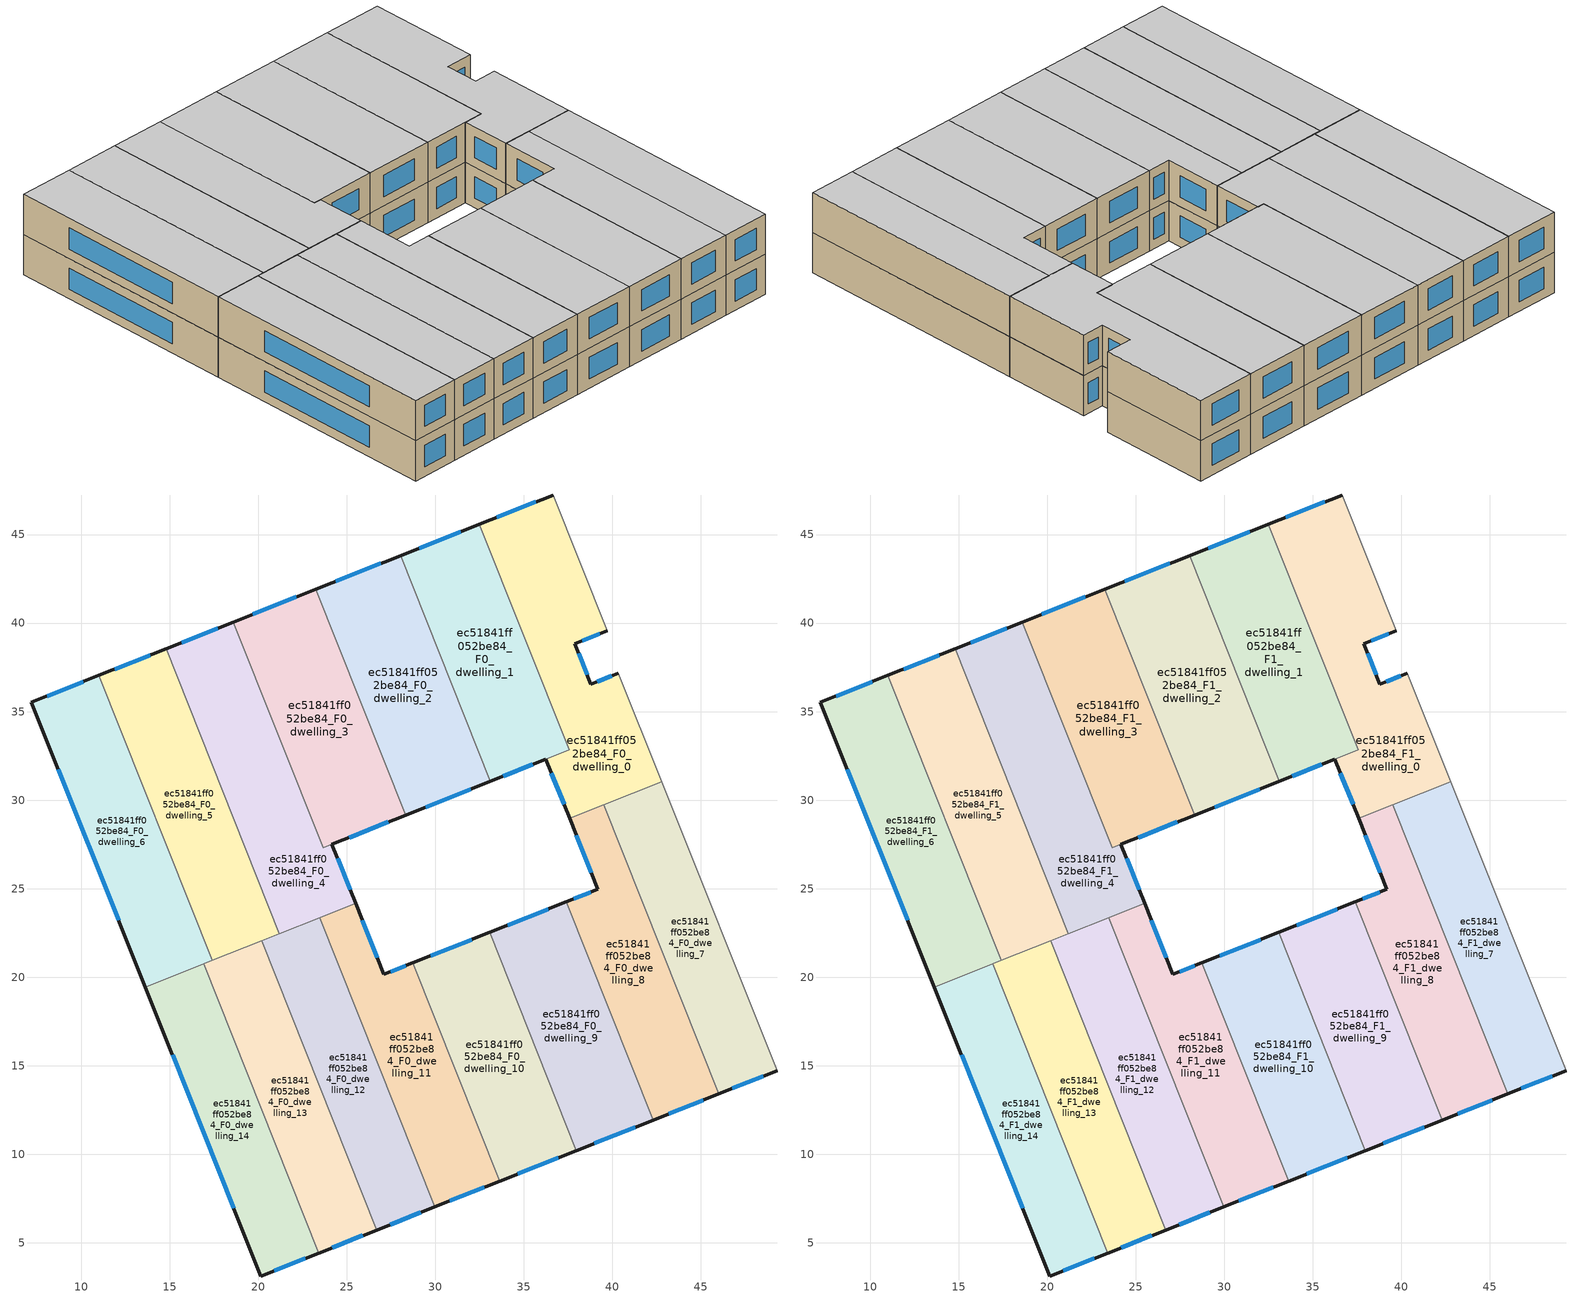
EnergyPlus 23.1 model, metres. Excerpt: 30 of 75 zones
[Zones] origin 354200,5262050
ec51841ff052be84_F0_dwelling_0
 floor ground (EU_floor_Construction): 36.67,47.24 39.73,39.56 37.89,38.83 38.8,36.54 40.34,37.16 42.79,31.04 37.6,28.97 36.26,32.31 37.57,32.83 32.5,45.58 z0
 wall outside (EU_wall_Construction): 36.67,47.24 32.5,45.58 / 40.34,37.16 38.8,36.54 37.89,38.83 39.73,39.56 / 36.26,32.31 37.6,28.97 z0:3
 wall adiabatic (EU_wall_Construction): 39.73,39.56 36.67,47.24 / 42.79,31.04 40.34,37.16 z0:3
 wall to ec51841ff052be84_F0_dwelling_1 (EU_wall_Construction): 32.5,45.58 37.57,32.84 / 37.57,32.83 36.26,32.31 z0:3
 wall to ec51841ff052be84_F0_dwelling_7 (EU_wall_Construction): 39.53,29.74 42.79,31.04 z0:3
 wall to ec51841ff052be84_F0_dwelling_8 (EU_wall_Construction): 37.6,28.97 39.53,29.74 z0:3
 window (EU_Window_Construction): 35.69,46.85 33.48,45.97 / 38.32,39 39.3,39.39 / 38.59,37.08 38.1,38.29 / 39.98,37.01 39.16,36.68 / 36.57,31.53 37.28,29.75 z0.7:2.3
ec51841ff052be84_F0_dwelling_1
 floor ground (EU_floor_Construction): 32.5,45.58 37.57,32.84 33.12,31.06 28.05,43.81 z0
 wall outside (EU_wall_Construction): 32.5,45.58 28.05,43.81 / 33.12,31.06 36.26,32.31 z0:3
 wall to ec51841ff052be84_F0_dwelling_2 (EU_wall_Construction): 28.05,43.81 33.12,31.06 z0:3
 window (EU_Window_Construction): 31.46,45.17 29.1,44.23 / 33.86,31.36 35.52,32.02 z0.7:2.3
ec51841ff052be84_F0_dwelling_10
 floor ground (EU_floor_Construction): 33.08,22.53 37.98,10.21 33.64,8.48 28.74,20.81 z0
 wall outside (EU_wall_Construction): 33.64,8.48 37.98,10.21 / 33.08,22.53 28.74,20.81 z0:3
 wall to ec51841ff052be84_F0_dwelling_9 (EU_wall_Construction): 37.98,10.21 33.08,22.53 z0:3
 wall to ec51841ff052be84_F0_dwelling_11 (EU_wall_Construction): 28.74,20.81 33.64,8.48 z0:3
 window (EU_Window_Construction): 34.66,8.89 36.96,9.8 / 32.06,22.13 29.76,21.21 z0.7:2.3
ec51841ff052be84_F0_dwelling_11
 floor ground (EU_floor_Construction): 28.74,20.81 33.64,8.48 29.97,7.02 23.47,23.35 25.51,24.16 27.11,20.16 z0
 wall outside (EU_wall_Construction): 28.74,20.81 27.11,20.16 25.51,24.16 / 29.97,7.02 33.64,8.48 z0:3
 wall to ec51841ff052be84_F0_dwelling_12 (EU_wall_Construction): 23.47,23.35 29.97,7.02 z0:3
 wall to ec51841ff052be84_F0_dwelling_4 (EU_wall_Construction): 25.51,24.16 23.47,23.35 z0:3
 window (EU_Window_Construction): 26.74,21.1 25.89,23.22 / 28.36,20.66 27.5,20.31 / 30.83,7.36 32.78,8.14 z0.7:2.3
ec51841ff052be84_F0_dwelling_12
 floor ground (EU_floor_Construction): 23.47,23.35 29.97,7.02 26.69,5.72 20.2,22.05 z0
 wall outside (EU_wall_Construction): 26.69,5.72 29.97,7.02 z0:3
 wall to ec51841ff052be84_F0_dwelling_13 (EU_wall_Construction): 20.2,22.05 26.69,5.72 z0:3
 wall to ec51841ff052be84_F0_dwelling_5 (EU_wall_Construction): 21.21,22.45 20.2,22.05 z0:3
 wall to ec51841ff052be84_F0_dwelling_4 (EU_wall_Construction): 23.47,23.35 21.21,22.45 z0:3
 window (EU_Window_Construction): 27.46,6.02 29.2,6.72 z0.7:2.3
ec51841ff052be84_F0_dwelling_13
 floor ground (EU_floor_Construction): 20.2,22.05 26.69,5.72 23.42,4.42 16.92,20.75 z0
 wall outside (EU_wall_Construction): 23.42,4.42 26.69,5.72 z0:3
 wall to ec51841ff052be84_F0_dwelling_14 (EU_wall_Construction): 16.92,20.75 23.42,4.42 z0:3
 wall to ec51841ff052be84_F0_dwelling_6 (EU_wall_Construction): 17.41,20.94 16.92,20.75 z0:3
 wall to ec51841ff052be84_F0_dwelling_5 (EU_wall_Construction): 20.2,22.05 17.41,20.94 z0:3
 window (EU_Window_Construction): 24.19,4.72 25.93,5.41 z0.7:2.3
ec51841ff052be84_F0_dwelling_14
 floor ground (EU_floor_Construction): 16.92,20.75 23.42,4.42 20.16,3.12 13.64,19.44 z0
 wall outside (EU_wall_Construction): 13.64,19.44 20.16,3.12 23.42,4.42 z0:3
 wall to ec51841ff052be84_F0_dwelling_6 (EU_wall_Construction): 16.92,20.75 13.64,19.44 z0:3
 window (EU_Window_Construction): 20.93,3.43 22.66,4.11 / 15.17,15.61 18.63,6.95 z0.7:2.3
ec51841ff052be84_F0_dwelling_2
 floor ground (EU_floor_Construction): 28.05,43.81 33.12,31.06 28.34,29.15 23.26,41.91 z0
 wall outside (EU_wall_Construction): 28.34,29.15 33.12,31.06 / 28.05,43.81 23.26,41.91 z0:3
 wall to ec51841ff052be84_F0_dwelling_3 (EU_wall_Construction): 23.26,41.91 28.34,29.15 z0:3
 window (EU_Window_Construction): 29.46,29.6 32,30.61 / 26.93,43.37 24.39,42.36 z0.7:2.3
ec51841ff052be84_F0_dwelling_3
 floor ground (EU_floor_Construction): 23.26,41.91 28.34,29.15 23.68,27.3 18.6,40.06 z0
 wall outside (EU_wall_Construction): 23.26,41.91 18.6,40.06 / 24.18,27.5 28.34,29.15 z0:3
 wall to ec51841ff052be84_F0_dwelling_4 (EU_wall_Construction): 18.6,40.06 23.68,27.3 24.18,27.5 z0:3
 window (EU_Window_Construction): 22.17,41.47 19.7,40.49 / 25.15,27.89 27.36,28.76 z0.7:2.3
ec51841ff052be84_F0_dwelling_4
 floor ground (EU_floor_Construction): 18.6,40.06 23.68,27.3 24.18,27.5 25.51,24.16 21.21,22.45 14.81,38.55 z0
 wall outside (EU_wall_Construction): 18.6,40.06 14.81,38.55 / 25.51,24.16 24.18,27.5 z0:3
 wall to ec51841ff052be84_F0_dwelling_5 (EU_wall_Construction): 14.81,38.55 21.21,22.45 z0:3
 window (EU_Window_Construction): 17.71,39.7 15.7,38.9 / 25.2,24.94 24.49,26.71 z0.7:2.3
ec51841ff052be84_F0_dwelling_5
 floor ground (EU_floor_Construction): 14.81,38.55 21.21,22.45 17.41,20.94 11.01,37.04 z0
 wall outside (EU_wall_Construction): 14.81,38.55 11.01,37.04 z0:3
 wall to ec51841ff052be84_F0_dwelling_6 (EU_wall_Construction): 11.01,37.04 17.41,20.94 z0:3
 window (EU_Window_Construction): 13.92,38.19 11.9,37.39 z0.7:2.3
ec51841ff052be84_F0_dwelling_6
 floor ground (EU_floor_Construction): 11.01,37.04 17.41,20.94 13.64,19.44 7.2,35.53 z0
 wall outside (EU_wall_Construction): 11.01,37.04 7.2,35.53 13.64,19.44 z0:3
 window (EU_Window_Construction): 8.71,31.75 12.12,23.22 / 10.12,36.68 8.1,35.88 z0.7:2.3
ec51841ff052be84_F0_dwelling_7
 floor ground (EU_floor_Construction): 42.79,31.04 49.32,14.72 46.03,13.41 39.53,29.74 z0
 wall outside (EU_wall_Construction): 46.03,13.41 49.32,14.72 z0:3
 wall adiabatic (EU_wall_Construction): 49.32,14.72 42.79,31.04 z0:3
 wall to ec51841ff052be84_F0_dwelling_8 (EU_wall_Construction): 39.53,29.74 46.03,13.41 z0:3
 window (EU_Window_Construction): 46.8,13.72 48.54,14.41 z0.7:2.3
ec51841ff052be84_F0_dwelling_8
 floor ground (EU_floor_Construction): 39.53,29.74 46.03,13.41 42.32,11.93 37.41,24.25 39.2,24.96 37.6,28.97 z0
 wall outside (EU_wall_Construction): 37.6,28.97 39.2,24.96 37.41,24.25 / 42.32,11.93 46.03,13.41 z0:3
 wall to ec51841ff052be84_F0_dwelling_9 (EU_wall_Construction): 37.41,24.25 42.32,11.93 z0:3
 window (EU_Window_Construction): 37.97,28.03 38.82,25.91 / 43.19,12.28 45.15,13.06 / 38.78,24.8 37.83,24.42 z0.7:2.3
ec51841ff052be84_F0_dwelling_9
 floor ground (EU_floor_Construction): 37.41,24.25 42.32,11.93 37.98,10.21 33.08,22.53 z0
 wall outside (EU_wall_Construction): 37.98,10.21 42.32,11.93 / 37.41,24.25 33.08,22.53 z0:3
 window (EU_Window_Construction): 39,10.61 41.3,11.53 / 36.4,23.85 34.09,22.94 z0.7:2.3
ec51841ff052be84_F1_dwelling_0
 floor to ec51841ff052be84_F0_dwelling_0 (EU_floor_Construction): 36.67,47.24 39.73,39.56 37.89,38.83 38.8,36.54 40.34,37.16 42.79,31.04 37.6,28.97 36.26,32.31 37.57,32.83 32.5,45.58 z3
 wall outside (EU_wall_Construction): 36.67,47.24 32.5,45.58 / 40.34,37.16 38.8,36.54 37.89,38.83 39.73,39.56 / 36.26,32.31 37.6,28.97 z3:6
 wall adiabatic (EU_wall_Construction): 39.73,39.56 36.67,47.24 / 42.79,31.04 40.34,37.16 z3:6
 wall to ec51841ff052be84_F1_dwelling_1 (EU_wall_Construction): 32.5,45.58 37.57,32.84 / 37.57,32.83 36.26,32.31 z3:6
 wall to ec51841ff052be84_F1_dwelling_7 (EU_wall_Construction): 39.53,29.74 42.79,31.04 z3:6
 wall to ec51841ff052be84_F1_dwelling_8 (EU_wall_Construction): 37.6,28.97 39.53,29.74 z3:6
 window (EU_Window_Construction): 35.69,46.85 33.48,45.97 / 38.32,39 39.3,39.39 / 38.59,37.08 38.1,38.29 / 39.98,37.01 39.16,36.68 / 36.57,31.53 37.28,29.75 z3.7:5.3
 ceiling to ec51841ff052be84_F2_dwelling_0 (EU_floor_Construction): 42.79,31.04 40.34,37.16 38.8,36.54 37.89,38.83 39.73,39.56 36.67,47.24 32.5,45.58 37.57,32.83 36.26,32.31 37.6,28.97 z6
ec51841ff052be84_F1_dwelling_1
 floor to ec51841ff052be84_F0_dwelling_1 (EU_floor_Construction): 32.5,45.58 37.57,32.84 33.12,31.06 28.05,43.81 z3
 wall outside (EU_wall_Construction): 32.5,45.58 28.05,43.81 / 33.12,31.06 36.26,32.31 z3:6
 wall to ec51841ff052be84_F1_dwelling_2 (EU_wall_Construction): 28.05,43.81 33.12,31.06 z3:6
 window (EU_Window_Construction): 31.46,45.17 29.1,44.23 / 33.86,31.36 35.52,32.02 z3.7:5.3
 ceiling to ec51841ff052be84_F2_dwelling_1 (EU_floor_Construction): 37.57,32.84 32.5,45.58 28.05,43.81 33.12,31.06 z6
ec51841ff052be84_F1_dwelling_10
 floor to ec51841ff052be84_F0_dwelling_10 (EU_floor_Construction): 33.08,22.53 37.98,10.21 33.64,8.48 28.74,20.81 z3
 wall outside (EU_wall_Construction): 33.64,8.48 37.98,10.21 / 33.08,22.53 28.74,20.81 z3:6
 wall to ec51841ff052be84_F1_dwelling_9 (EU_wall_Construction): 37.98,10.21 33.08,22.53 z3:6
 wall to ec51841ff052be84_F1_dwelling_11 (EU_wall_Construction): 28.74,20.81 33.64,8.48 z3:6
 window (EU_Window_Construction): 34.66,8.89 36.96,9.8 / 32.06,22.13 29.76,21.21 z3.7:5.3
 ceiling to ec51841ff052be84_F2_dwelling_10 (EU_floor_Construction): 37.98,10.21 33.08,22.53 28.74,20.81 33.64,8.48 z6
ec51841ff052be84_F1_dwelling_11
 floor to ec51841ff052be84_F0_dwelling_11 (EU_floor_Construction): 28.74,20.81 33.64,8.48 29.97,7.02 23.47,23.35 25.51,24.16 27.11,20.16 z3
 wall outside (EU_wall_Construction): 28.74,20.81 27.11,20.16 25.51,24.16 / 29.97,7.02 33.64,8.48 z3:6
 wall to ec51841ff052be84_F1_dwelling_12 (EU_wall_Construction): 23.47,23.35 29.97,7.02 z3:6
 wall to ec51841ff052be84_F1_dwelling_4 (EU_wall_Construction): 25.51,24.16 23.47,23.35 z3:6
 window (EU_Window_Construction): 26.74,21.1 25.89,23.22 / 28.36,20.66 27.5,20.31 / 30.83,7.36 32.78,8.14 z3.7:5.3
 ceiling to ec51841ff052be84_F2_dwelling_11 (EU_floor_Construction): 33.64,8.48 28.74,20.81 27.11,20.16 25.51,24.16 23.47,23.35 29.97,7.02 z6
ec51841ff052be84_F1_dwelling_12
 floor to ec51841ff052be84_F0_dwelling_12 (EU_floor_Construction): 23.47,23.35 29.97,7.02 26.69,5.72 20.2,22.05 z3
 wall outside (EU_wall_Construction): 26.69,5.72 29.97,7.02 z3:6
 wall to ec51841ff052be84_F1_dwelling_13 (EU_wall_Construction): 20.2,22.05 26.69,5.72 z3:6
 wall to ec51841ff052be84_F1_dwelling_5 (EU_wall_Construction): 21.21,22.45 20.2,22.05 z3:6
 wall to ec51841ff052be84_F1_dwelling_4 (EU_wall_Construction): 23.47,23.35 21.21,22.45 z3:6
 window (EU_Window_Construction): 27.46,6.02 29.2,6.72 z3.7:5.3
 ceiling to ec51841ff052be84_F2_dwelling_12 (EU_floor_Construction): 29.97,7.02 23.47,23.35 20.2,22.05 26.69,5.72 z6
ec51841ff052be84_F1_dwelling_13
 floor to ec51841ff052be84_F0_dwelling_13 (EU_floor_Construction): 20.2,22.05 26.69,5.72 23.42,4.42 16.92,20.75 z3
 wall outside (EU_wall_Construction): 23.42,4.42 26.69,5.72 z3:6
 wall to ec51841ff052be84_F1_dwelling_14 (EU_wall_Construction): 16.92,20.75 23.42,4.42 z3:6
 wall to ec51841ff052be84_F1_dwelling_6 (EU_wall_Construction): 17.41,20.94 16.92,20.75 z3:6
 wall to ec51841ff052be84_F1_dwelling_5 (EU_wall_Construction): 20.2,22.05 17.41,20.94 z3:6
 window (EU_Window_Construction): 24.19,4.72 25.93,5.41 z3.7:5.3
 ceiling to ec51841ff052be84_F2_dwelling_13 (EU_floor_Construction): 26.69,5.72 20.2,22.05 16.92,20.75 23.42,4.42 z6
ec51841ff052be84_F1_dwelling_14
 floor to ec51841ff052be84_F0_dwelling_14 (EU_floor_Construction): 16.92,20.75 23.42,4.42 20.16,3.12 13.64,19.44 z3
 wall outside (EU_wall_Construction): 13.64,19.44 20.16,3.12 23.42,4.42 z3:6
 wall to ec51841ff052be84_F1_dwelling_6 (EU_wall_Construction): 16.92,20.75 13.64,19.44 z3:6
 window (EU_Window_Construction): 20.93,3.43 22.66,4.11 / 15.17,15.61 18.63,6.95 z3.7:5.3
 ceiling to ec51841ff052be84_F2_dwelling_14 (EU_floor_Construction): 23.42,4.42 16.92,20.75 13.64,19.44 20.16,3.12 z6
ec51841ff052be84_F1_dwelling_2
 floor to ec51841ff052be84_F0_dwelling_2 (EU_floor_Construction): 28.05,43.81 33.12,31.06 28.34,29.15 23.26,41.91 z3
 wall outside (EU_wall_Construction): 28.34,29.15 33.12,31.06 / 28.05,43.81 23.26,41.91 z3:6
 wall to ec51841ff052be84_F1_dwelling_3 (EU_wall_Construction): 23.26,41.91 28.34,29.15 z3:6
 window (EU_Window_Construction): 29.46,29.6 32,30.61 / 26.93,43.37 24.39,42.36 z3.7:5.3
 ceiling to ec51841ff052be84_F2_dwelling_2 (EU_floor_Construction): 33.12,31.06 28.05,43.81 23.26,41.91 28.34,29.15 z6
ec51841ff052be84_F1_dwelling_3
 floor to ec51841ff052be84_F0_dwelling_3 (EU_floor_Construction): 23.26,41.91 28.34,29.15 23.68,27.3 18.6,40.06 z3
 wall outside (EU_wall_Construction): 23.26,41.91 18.6,40.06 / 24.18,27.5 28.34,29.15 z3:6
 wall to ec51841ff052be84_F1_dwelling_4 (EU_wall_Construction): 18.6,40.06 23.68,27.3 24.18,27.5 z3:6
 window (EU_Window_Construction): 22.17,41.47 19.7,40.49 / 25.15,27.89 27.36,28.76 z3.7:5.3
 ceiling to ec51841ff052be84_F2_dwelling_3 (EU_floor_Construction): 28.34,29.15 23.26,41.91 18.6,40.06 23.68,27.3 z6
ec51841ff052be84_F1_dwelling_4
 floor to ec51841ff052be84_F0_dwelling_4 (EU_floor_Construction): 18.6,40.06 23.68,27.3 24.18,27.5 25.51,24.16 21.21,22.45 14.81,38.55 z3
 wall outside (EU_wall_Construction): 18.6,40.06 14.81,38.55 / 25.51,24.16 24.18,27.5 z3:6
 wall to ec51841ff052be84_F1_dwelling_5 (EU_wall_Construction): 14.81,38.55 21.21,22.45 z3:6
 window (EU_Window_Construction): 17.71,39.7 15.7,38.9 / 25.2,24.94 24.49,26.71 z3.7:5.3
 ceiling to ec51841ff052be84_F2_dwelling_4 (EU_floor_Construction): 25.51,24.16 24.18,27.5 23.68,27.3 18.6,40.06 14.81,38.55 21.21,22.45 z6
ec51841ff052be84_F1_dwelling_5
 floor to ec51841ff052be84_F0_dwelling_5 (EU_floor_Construction): 14.81,38.55 21.21,22.45 17.41,20.94 11.01,37.04 z3
 wall outside (EU_wall_Construction): 14.81,38.55 11.01,37.04 z3:6
 wall to ec51841ff052be84_F1_dwelling_6 (EU_wall_Construction): 11.01,37.04 17.41,20.94 z3:6
 window (EU_Window_Construction): 13.92,38.19 11.9,37.39 z3.7:5.3
 ceiling to ec51841ff052be84_F2_dwelling_5 (EU_floor_Construction): 21.21,22.45 14.81,38.55 11.01,37.04 17.41,20.94 z6
ec51841ff052be84_F1_dwelling_6
 floor to ec51841ff052be84_F0_dwelling_6 (EU_floor_Construction): 11.01,37.04 17.41,20.94 13.64,19.44 7.2,35.53 z3
 wall outside (EU_wall_Construction): 11.01,37.04 7.2,35.53 13.64,19.44 z3:6
 window (EU_Window_Construction): 8.71,31.75 12.12,23.22 / 10.12,36.68 8.1,35.88 z3.7:5.3
 ceiling to ec51841ff052be84_F2_dwelling_6 (EU_floor_Construction): 17.41,20.94 11.01,37.04 7.2,35.53 13.64,19.44 z6
ec51841ff052be84_F1_dwelling_7
 floor to ec51841ff052be84_F0_dwelling_7 (EU_floor_Construction): 42.79,31.04 49.32,14.72 46.03,13.41 39.53,29.74 z3
 wall outside (EU_wall_Construction): 46.03,13.41 49.32,14.72 z3:6
 wall adiabatic (EU_wall_Construction): 49.32,14.72 42.79,31.04 z3:6
 wall to ec51841ff052be84_F1_dwelling_8 (EU_wall_Construction): 39.53,29.74 46.03,13.41 z3:6
 window (EU_Window_Construction): 46.8,13.72 48.54,14.41 z3.7:5.3
 ceiling to ec51841ff052be84_F2_dwelling_7 (EU_floor_Construction): 49.32,14.72 42.79,31.04 39.53,29.74 46.03,13.41 z6
ec51841ff052be84_F1_dwelling_8
 floor to ec51841ff052be84_F0_dwelling_8 (EU_floor_Construction): 39.53,29.74 46.03,13.41 42.32,11.93 37.41,24.25 39.2,24.96 37.6,28.97 z3
 wall outside (EU_wall_Construction): 37.6,28.97 39.2,24.96 37.41,24.25 / 42.32,11.93 46.03,13.41 z3:6
 wall to ec51841ff052be84_F1_dwelling_9 (EU_wall_Construction): 37.41,24.25 42.32,11.93 z3:6
 window (EU_Window_Construction): 37.97,28.03 38.82,25.91 / 43.19,12.28 45.15,13.06 / 38.78,24.8 37.83,24.42 z3.7:5.3
 ceiling to ec51841ff052be84_F2_dwelling_8 (EU_floor_Construction): 46.03,13.41 39.53,29.74 37.6,28.97 39.2,24.96 37.41,24.25 42.32,11.93 z6
ec51841ff052be84_F1_dwelling_9
 floor to ec51841ff052be84_F0_dwelling_9 (EU_floor_Construction): 37.41,24.25 42.32,11.93 37.98,10.21 33.08,22.53 z3
 wall outside (EU_wall_Construction): 37.98,10.21 42.32,11.93 / 37.41,24.25 33.08,22.53 z3:6
 window (EU_Window_Construction): 39,10.61 41.3,11.53 / 36.4,23.85 34.09,22.94 z3.7:5.3
 ceiling to ec51841ff052be84_F2_dwelling_9 (EU_floor_Construction): 42.32,11.93 37.41,24.25 33.08,22.53 37.98,10.21 z6
[Building]
EU S2 Campaign: North Axis=0; Terrain=City; Solar Distribution=FullExterior
[Site:Location]
Budapest.Ferenc.Liszt.Intl.AP: Latitude=47.437; Longitude=19.256; Time Zone=1; Elevation=185
[SizingPeriod:WeatherFileDays]
AnnualSizingPeriod: Begin Month=1; Begin Day of Month=1; End Month=12; End Day of Month=31; Day of Week for Start Day=Monday; Use Weather File Daylight Saving Period=No; Use Weather File Rain and Snow Indicators=No
[MATERIAL]
EU_InternalMass_Material: Roughness=MediumRough; Thickness=0.1; Conductivity=1; Density=1800; Specific Heat=900; Thermal Absorptance=0.9; Solar Absorptance=0.7; Visible Absorptance=0.7
[MATERIAL:NOMASS] Roughness=MediumRough; Thermal Absorptance=0.9; Solar Absorptance=0.7; Visible Absorptance=0.7
Name | Thermal Resistance
EU_wall_NoMass | 0.832559
EU_floor_NoMass | 0.872794
[WINDOWMATERIAL:SIMPLEGLAZINGSYSTEM]
EU_Window_SimpleGlazing: UFactor=2.79869; Solar Heat Gain Coefficient=0.75; Visible Transmittance=0.75
[CONSTRUCTION]
EU_wall_Construction: EU_wall_NoMass
EU_floor_Construction: EU_floor_NoMass
EU_Window_Construction: EU_Window_SimpleGlazing
EU_InternalMass_Construction: EU_InternalMass_Material
[ZONE] Type=1; Multiplier=1; Ceiling Height=autocalculate; Floor Area=autocalculate; Part of Total Floor Area=Yes
Name | Volume
ec51841ff052be84_F0_dwelling_0; ec51841ff052be84_F1_dwelling_0 | 227.546
ec51841ff052be84_F0_dwelling_1; ec51841ff052be84_F1_dwelling_1 | 197.014
ec51841ff052be84_F0_dwelling_10; ec51841ff052be84_F1_dwelling_10 | 185.751
ec51841ff052be84_F0_dwelling_11; ec51841ff052be84_F1_dwelling_11 | 185.723
ec51841ff052be84_F0_dwelling_12; ec51841ff052be84_F1_dwelling_12 | 185.735
ec51841ff052be84_F0_dwelling_13; ec51841ff052be84_F1_dwelling_13; ec51841ff052be84_F0_dwelling_9; ec51841ff052be84_F1_dwelling_9 | 185.755
ec51841ff052be84_F0_dwelling_14; ec51841ff052be84_F1_dwelling_14 | 185.744
ec51841ff052be84_F0_dwelling_2; ec51841ff052be84_F1_dwelling_2 | 212.263
ec51841ff052be84_F0_dwelling_3 | 206.436
ec51841ff052be84_F1_dwelling_3 | 206.395
ec51841ff052be84_F0_dwelling_4; ec51841ff052be84_F1_dwelling_4 | 218.141
ec51841ff052be84_F0_dwelling_5; ec51841ff052be84_F1_dwelling_5 | 212.246
ec51841ff052be84_F0_dwelling_6; ec51841ff052be84_F1_dwelling_6 | 212.288
ec51841ff052be84_F0_dwelling_7; ec51841ff052be84_F1_dwelling_7 | 185.75
ec51841ff052be84_F0_dwelling_8; ec51841ff052be84_F1_dwelling_8 | 185.728
[INTERNALMASS] Construction=EU_InternalMass_Construction
Name | Zone or ZoneList | Surface Area
ec51841ff052be84_F0_dwelling_0_EU_InternalMass | ec51841ff052be84_F0_dwelling_0 | 75.8501
ec51841ff052be84_F0_dwelling_1_EU_InternalMass | ec51841ff052be84_F0_dwelling_1 | 65.6827
ec51841ff052be84_F0_dwelling_2_EU_InternalMass | ec51841ff052be84_F0_dwelling_2 | 70.7542
ec51841ff052be84_F0_dwelling_3_EU_InternalMass | ec51841ff052be84_F0_dwelling_3 | 68.8132
ec51841ff052be84_F0_dwelling_4_EU_InternalMass | ec51841ff052be84_F0_dwelling_4 | 72.7131
ec51841ff052be84_F0_dwelling_5_EU_InternalMass | ec51841ff052be84_F0_dwelling_5 | 70.7487
ec51841ff052be84_F0_dwelling_6_EU_InternalMass | ec51841ff052be84_F0_dwelling_6 | 70.7627
ec51841ff052be84_F0_dwelling_7_EU_InternalMass | ec51841ff052be84_F0_dwelling_7 | 61.9166
ec51841ff052be84_F0_dwelling_8_EU_InternalMass | ec51841ff052be84_F0_dwelling_8 | 61.9094
ec51841ff052be84_F0_dwelling_9_EU_InternalMass | ec51841ff052be84_F0_dwelling_9 | 61.9181
ec51841ff052be84_F0_dwelling_10_EU_InternalMass | ec51841ff052be84_F0_dwelling_10 | 61.9172
ec51841ff052be84_F0_dwelling_11_EU_InternalMass | ec51841ff052be84_F0_dwelling_11 | 61.9076
ec51841ff052be84_F0_dwelling_12_EU_InternalMass | ec51841ff052be84_F0_dwelling_12 | 61.9118
ec51841ff052be84_F0_dwelling_13_EU_InternalMass | ec51841ff052be84_F0_dwelling_13 | 61.9183
ec51841ff052be84_F0_dwelling_14_EU_InternalMass | ec51841ff052be84_F0_dwelling_14 | 61.9146
ec51841ff052be84_F1_dwelling_0_EU_InternalMass | ec51841ff052be84_F1_dwelling_0 | 75.8501
ec51841ff052be84_F1_dwelling_1_EU_InternalMass | ec51841ff052be84_F1_dwelling_1 | 65.6827
ec51841ff052be84_F1_dwelling_2_EU_InternalMass | ec51841ff052be84_F1_dwelling_2 | 70.7542
ec51841ff052be84_F1_dwelling_3_EU_InternalMass | ec51841ff052be84_F1_dwelling_3 | 68.8132
ec51841ff052be84_F1_dwelling_4_EU_InternalMass | ec51841ff052be84_F1_dwelling_4 | 72.7131
ec51841ff052be84_F1_dwelling_5_EU_InternalMass | ec51841ff052be84_F1_dwelling_5 | 70.7487
ec51841ff052be84_F1_dwelling_6_EU_InternalMass | ec51841ff052be84_F1_dwelling_6 | 70.7627
ec51841ff052be84_F1_dwelling_7_EU_InternalMass | ec51841ff052be84_F1_dwelling_7 | 61.9166
ec51841ff052be84_F1_dwelling_8_EU_InternalMass | ec51841ff052be84_F1_dwelling_8 | 61.9094
ec51841ff052be84_F1_dwelling_9_EU_InternalMass | ec51841ff052be84_F1_dwelling_9 | 61.9181
ec51841ff052be84_F1_dwelling_10_EU_InternalMass | ec51841ff052be84_F1_dwelling_10 | 61.9172
ec51841ff052be84_F1_dwelling_11_EU_InternalMass | ec51841ff052be84_F1_dwelling_11 | 61.9076
ec51841ff052be84_F1_dwelling_12_EU_InternalMass | ec51841ff052be84_F1_dwelling_12 | 61.9118
ec51841ff052be84_F1_dwelling_13_EU_InternalMass | ec51841ff052be84_F1_dwelling_13 | 61.9183
ec51841ff052be84_F1_dwelling_14_EU_InternalMass | ec51841ff052be84_F1_dwelling_14 | 61.9146
[OTHEREQUIPMENT] Fuel Type=Electricity; Design Level Calculation Method=Watts/Area; Power per Zone Floor Area=1; Fraction Latent=0; Fraction Radiant=0; Fraction Lost=0; Carbon Dioxide Generation Rate=0; EndUse Subcategory=EU_Step8_InternalGains
Name | Zone or ZoneList or Space or SpaceList | Schedule
EU_Step8_InternalGain_ec51841ff052be84_F0_dwelling_0_f000 | ec51841ff052be84_F0_dwelling_0 | EU_Step8_GainSchedule_ec51841ff052be84_F0_dwelling_0_f000
EU_Step8_InternalGain_ec51841ff052be84_F0_dwelling_1_f000 | ec51841ff052be84_F0_dwelling_1 | EU_Step8_GainSchedule_ec51841ff052be84_F0_dwelling_1_f000
EU_Step8_InternalGain_ec51841ff052be84_F0_dwelling_2_f000 | ec51841ff052be84_F0_dwelling_2 | EU_Step8_GainSchedule_ec51841ff052be84_F0_dwelling_2_f000
EU_Step8_InternalGain_ec51841ff052be84_F0_dwelling_3_f000 | ec51841ff052be84_F0_dwelling_3 | EU_Step8_GainSchedule_ec51841ff052be84_F0_dwelling_3_f000
EU_Step8_InternalGain_ec51841ff052be84_F0_dwelling_4_f000 | ec51841ff052be84_F0_dwelling_4 | EU_Step8_GainSchedule_ec51841ff052be84_F0_dwelling_4_f000
EU_Step8_InternalGain_ec51841ff052be84_F0_dwelling_5_f000 | ec51841ff052be84_F0_dwelling_5 | EU_Step8_GainSchedule_ec51841ff052be84_F0_dwelling_5_f000
EU_Step8_InternalGain_ec51841ff052be84_F0_dwelling_6_f000 | ec51841ff052be84_F0_dwelling_6 | EU_Step8_GainSchedule_ec51841ff052be84_F0_dwelling_6_f000
EU_Step8_InternalGain_ec51841ff052be84_F0_dwelling_7_f000 | ec51841ff052be84_F0_dwelling_7 | EU_Step8_GainSchedule_ec51841ff052be84_F0_dwelling_7_f000
EU_Step8_InternalGain_ec51841ff052be84_F0_dwelling_8_f000 | ec51841ff052be84_F0_dwelling_8 | EU_Step8_GainSchedule_ec51841ff052be84_F0_dwelling_8_f000
EU_Step8_InternalGain_ec51841ff052be84_F0_dwelling_9_f000 | ec51841ff052be84_F0_dwelling_9 | EU_Step8_GainSchedule_ec51841ff052be84_F0_dwelling_9_f000
EU_Step8_InternalGain_ec51841ff052be84_F0_dwelling_10_f000 | ec51841ff052be84_F0_dwelling_10 | EU_Step8_GainSchedule_ec51841ff052be84_F0_dwelling_10_f000
EU_Step8_InternalGain_ec51841ff052be84_F0_dwelling_11_f000 | ec51841ff052be84_F0_dwelling_11 | EU_Step8_GainSchedule_ec51841ff052be84_F0_dwelling_11_f000
EU_Step8_InternalGain_ec51841ff052be84_F0_dwelling_12_f000 | ec51841ff052be84_F0_dwelling_12 | EU_Step8_GainSchedule_ec51841ff052be84_F0_dwelling_12_f000
EU_Step8_InternalGain_ec51841ff052be84_F0_dwelling_13_f000 | ec51841ff052be84_F0_dwelling_13 | EU_Step8_GainSchedule_ec51841ff052be84_F0_dwelling_13_f000
EU_Step8_InternalGain_ec51841ff052be84_F0_dwelling_14_f000 | ec51841ff052be84_F0_dwelling_14 | EU_Step8_GainSchedule_ec51841ff052be84_F0_dwelling_14_f000
EU_Step8_InternalGain_ec51841ff052be84_F1_dwelling_0_f000 | ec51841ff052be84_F1_dwelling_0 | EU_Step8_GainSchedule_ec51841ff052be84_F1_dwelling_0_f000
EU_Step8_InternalGain_ec51841ff052be84_F1_dwelling_1_f000 | ec51841ff052be84_F1_dwelling_1 | EU_Step8_GainSchedule_ec51841ff052be84_F1_dwelling_1_f000
EU_Step8_InternalGain_ec51841ff052be84_F1_dwelling_2_f000 | ec51841ff052be84_F1_dwelling_2 | EU_Step8_GainSchedule_ec51841ff052be84_F1_dwelling_2_f000
EU_Step8_InternalGain_ec51841ff052be84_F1_dwelling_3_f000 | ec51841ff052be84_F1_dwelling_3 | EU_Step8_GainSchedule_ec51841ff052be84_F1_dwelling_3_f000
EU_Step8_InternalGain_ec51841ff052be84_F1_dwelling_4_f000 | ec51841ff052be84_F1_dwelling_4 | EU_Step8_GainSchedule_ec51841ff052be84_F1_dwelling_4_f000
EU_Step8_InternalGain_ec51841ff052be84_F1_dwelling_5_f000 | ec51841ff052be84_F1_dwelling_5 | EU_Step8_GainSchedule_ec51841ff052be84_F1_dwelling_5_f000
EU_Step8_InternalGain_ec51841ff052be84_F1_dwelling_6_f000 | ec51841ff052be84_F1_dwelling_6 | EU_Step8_GainSchedule_ec51841ff052be84_F1_dwelling_6_f000
EU_Step8_InternalGain_ec51841ff052be84_F1_dwelling_7_f000 | ec51841ff052be84_F1_dwelling_7 | EU_Step8_GainSchedule_ec51841ff052be84_F1_dwelling_7_f000
EU_Step8_InternalGain_ec51841ff052be84_F1_dwelling_8_f000 | ec51841ff052be84_F1_dwelling_8 | EU_Step8_GainSchedule_ec51841ff052be84_F1_dwelling_8_f000
EU_Step8_InternalGain_ec51841ff052be84_F1_dwelling_9_f000 | ec51841ff052be84_F1_dwelling_9 | EU_Step8_GainSchedule_ec51841ff052be84_F1_dwelling_9_f000
EU_Step8_InternalGain_ec51841ff052be84_F1_dwelling_10_f000 | ec51841ff052be84_F1_dwelling_10 | EU_Step8_GainSchedule_ec51841ff052be84_F1_dwelling_10_f000
EU_Step8_InternalGain_ec51841ff052be84_F1_dwelling_11_f000 | ec51841ff052be84_F1_dwelling_11 | EU_Step8_GainSchedule_ec51841ff052be84_F1_dwelling_11_f000
EU_Step8_InternalGain_ec51841ff052be84_F1_dwelling_12_f000 | ec51841ff052be84_F1_dwelling_12 | EU_Step8_GainSchedule_ec51841ff052be84_F1_dwelling_12_f000
EU_Step8_InternalGain_ec51841ff052be84_F1_dwelling_13_f000 | ec51841ff052be84_F1_dwelling_13 | EU_Step8_GainSchedule_ec51841ff052be84_F1_dwelling_13_f000
EU_Step8_InternalGain_ec51841ff052be84_F1_dwelling_14_f000 | ec51841ff052be84_F1_dwelling_14 | EU_Step8_GainSchedule_ec51841ff052be84_F1_dwelling_14_f000
[ZONEVENTILATION:DESIGNFLOWRATE] Schedule=EU_AlwaysOn; Design Flow Rate Calculation Method=AirChanges/Hour; Air Changes per Hour=0.475469; Ventilation Type=Natural; Fan Pressure Rise=0; Fan Total Efficiency=1; Constant Term Coefficient=1; Temperature Term Coefficient=0; Velocity Term Coefficient=0; Velocity Squared Term Coefficient=0; Minimum Indoor Temperature=-100; Maximum Indoor Temperature=100; Delta Temperature=-100; Minimum Outdoor Temperature=-100; Maximum Outdoor Temperature=100; Maximum Wind Speed=40
Name | Zone or ZoneList or Space or SpaceList
EU_ConstantAir_ec51841ff052be84_F0_dwelling_0 | ec51841ff052be84_F0_dwelling_0
EU_ConstantAir_ec51841ff052be84_F0_dwelling_1 | ec51841ff052be84_F0_dwelling_1
EU_ConstantAir_ec51841ff052be84_F0_dwelling_2 | ec51841ff052be84_F0_dwelling_2
EU_ConstantAir_ec51841ff052be84_F0_dwelling_3 | ec51841ff052be84_F0_dwelling_3
EU_ConstantAir_ec51841ff052be84_F0_dwelling_4 | ec51841ff052be84_F0_dwelling_4
EU_ConstantAir_ec51841ff052be84_F0_dwelling_5 | ec51841ff052be84_F0_dwelling_5
EU_ConstantAir_ec51841ff052be84_F0_dwelling_6 | ec51841ff052be84_F0_dwelling_6
EU_ConstantAir_ec51841ff052be84_F0_dwelling_7 | ec51841ff052be84_F0_dwelling_7
EU_ConstantAir_ec51841ff052be84_F0_dwelling_8 | ec51841ff052be84_F0_dwelling_8
EU_ConstantAir_ec51841ff052be84_F0_dwelling_9 | ec51841ff052be84_F0_dwelling_9
EU_ConstantAir_ec51841ff052be84_F0_dwelling_10 | ec51841ff052be84_F0_dwelling_10
EU_ConstantAir_ec51841ff052be84_F0_dwelling_11 | ec51841ff052be84_F0_dwelling_11
EU_ConstantAir_ec51841ff052be84_F0_dwelling_12 | ec51841ff052be84_F0_dwelling_12
EU_ConstantAir_ec51841ff052be84_F0_dwelling_13 | ec51841ff052be84_F0_dwelling_13
EU_ConstantAir_ec51841ff052be84_F0_dwelling_14 | ec51841ff052be84_F0_dwelling_14
EU_ConstantAir_ec51841ff052be84_F1_dwelling_0 | ec51841ff052be84_F1_dwelling_0
EU_ConstantAir_ec51841ff052be84_F1_dwelling_1 | ec51841ff052be84_F1_dwelling_1
EU_ConstantAir_ec51841ff052be84_F1_dwelling_2 | ec51841ff052be84_F1_dwelling_2
EU_ConstantAir_ec51841ff052be84_F1_dwelling_3 | ec51841ff052be84_F1_dwelling_3
EU_ConstantAir_ec51841ff052be84_F1_dwelling_4 | ec51841ff052be84_F1_dwelling_4
EU_ConstantAir_ec51841ff052be84_F1_dwelling_5 | ec51841ff052be84_F1_dwelling_5
EU_ConstantAir_ec51841ff052be84_F1_dwelling_6 | ec51841ff052be84_F1_dwelling_6
EU_ConstantAir_ec51841ff052be84_F1_dwelling_7 | ec51841ff052be84_F1_dwelling_7
EU_ConstantAir_ec51841ff052be84_F1_dwelling_8 | ec51841ff052be84_F1_dwelling_8
EU_ConstantAir_ec51841ff052be84_F1_dwelling_9 | ec51841ff052be84_F1_dwelling_9
EU_ConstantAir_ec51841ff052be84_F1_dwelling_10 | ec51841ff052be84_F1_dwelling_10
EU_ConstantAir_ec51841ff052be84_F1_dwelling_11 | ec51841ff052be84_F1_dwelling_11
EU_ConstantAir_ec51841ff052be84_F1_dwelling_12 | ec51841ff052be84_F1_dwelling_12
EU_ConstantAir_ec51841ff052be84_F1_dwelling_13 | ec51841ff052be84_F1_dwelling_13
EU_ConstantAir_ec51841ff052be84_F1_dwelling_14 | ec51841ff052be84_F1_dwelling_14
[HVACTEMPLATE:THERMOSTAT] Constant Heating Setpoint=20; Constant Cooling Setpoint=50
EU_HeatOnly_ec51841ff052be84_F0_dwelling_0; EU_HeatOnly_ec51841ff052be84_F0_dwelling_1; EU_HeatOnly_ec51841ff052be84_F0_dwelling_2; EU_HeatOnly_ec51841ff052be84_F0_dwelling_3; EU_HeatOnly_ec51841ff052be84_F0_dwelling_4; EU_HeatOnly_ec51841ff052be84_F0_dwelling_5; EU_HeatOnly_ec51841ff052be84_F0_dwelling_6; EU_HeatOnly_ec51841ff052be84_F0_dwelling_7; EU_HeatOnly_ec51841ff052be84_F0_dwelling_8; EU_HeatOnly_ec51841ff052be84_F0_dwelling_9; EU_HeatOnly_ec51841ff052be84_F0_dwelling_10; EU_HeatOnly_ec51841ff052be84_F0_dwelling_11; EU_HeatOnly_ec51841ff052be84_F0_dwelling_12; EU_HeatOnly_ec51841ff052be84_F0_dwelling_13; EU_HeatOnly_ec51841ff052be84_F0_dwelling_14; EU_HeatOnly_ec51841ff052be84_F1_dwelling_0; EU_HeatOnly_ec51841ff052be84_F1_dwelling_1; EU_HeatOnly_ec51841ff052be84_F1_dwelling_2; EU_HeatOnly_ec51841ff052be84_F1_dwelling_3; EU_HeatOnly_ec51841ff052be84_F1_dwelling_4; EU_HeatOnly_ec51841ff052be84_F1_dwelling_5; EU_HeatOnly_ec51841ff052be84_F1_dwelling_6; EU_HeatOnly_ec51841ff052be84_F1_dwelling_7; EU_HeatOnly_ec51841ff052be84_F1_dwelling_8; EU_HeatOnly_ec51841ff052be84_F1_dwelling_9; EU_HeatOnly_ec51841ff052be84_F1_dwelling_10; EU_HeatOnly_ec51841ff052be84_F1_dwelling_11; EU_HeatOnly_ec51841ff052be84_F1_dwelling_12; EU_HeatOnly_ec51841ff052be84_F1_dwelling_13; EU_HeatOnly_ec51841ff052be84_F1_dwelling_14; EU_HeatOnly_ec51841ff052be84_F2_dwelling_0; EU_HeatOnly_ec51841ff052be84_F2_dwelling_1; EU_HeatOnly_ec51841ff052be84_F2_dwelling_2; EU_HeatOnly_ec51841ff052be84_F2_dwelling_3; EU_HeatOnly_ec51841ff052be84_F2_dwelling_4; EU_HeatOnly_ec51841ff052be84_F2_dwelling_5; EU_HeatOnly_ec51841ff052be84_F2_dwelling_6; EU_HeatOnly_ec51841ff052be84_F2_dwelling_7; EU_HeatOnly_ec51841ff052be84_F2_dwelling_8; EU_HeatOnly_ec51841ff052be84_F2_dwelling_9; EU_HeatOnly_ec51841ff052be84_F2_dwelling_10; EU_HeatOnly_ec51841ff052be84_F2_dwelling_11; EU_HeatOnly_ec51841ff052be84_F2_dwelling_12; EU_HeatOnly_ec51841ff052be84_F2_dwelling_13; EU_HeatOnly_ec51841ff052be84_F2_dwelling_14; EU_HeatOnly_ec51841ff052be84_F3_dwelling_0; EU_HeatOnly_ec51841ff052be84_F3_dwelling_1; EU_HeatOnly_ec51841ff052be84_F3_dwelling_2; EU_HeatOnly_ec51841ff052be84_F3_dwelling_3; EU_HeatOnly_ec51841ff052be84_F3_dwelling_4; EU_HeatOnly_ec51841ff052be84_F3_dwelling_5; EU_HeatOnly_ec51841ff052be84_F3_dwelling_6; EU_HeatOnly_ec51841ff052be84_F3_dwelling_7; EU_HeatOnly_ec51841ff052be84_F3_dwelling_8; EU_HeatOnly_ec51841ff052be84_F3_dwelling_9; EU_HeatOnly_ec51841ff052be84_F3_dwelling_10; EU_HeatOnly_ec51841ff052be84_F3_dwelling_11; EU_HeatOnly_ec51841ff052be84_F3_dwelling_12; EU_HeatOnly_ec51841ff052be84_F3_dwelling_13; EU_HeatOnly_ec51841ff052be84_F3_dwelling_14; EU_HeatOnly_ec51841ff052be84_F4_dwelling_0; EU_HeatOnly_ec51841ff052be84_F4_dwelling_1; EU_HeatOnly_ec51841ff052be84_F4_dwelling_2; EU_HeatOnly_ec51841ff052be84_F4_dwelling_3; EU_HeatOnly_ec51841ff052be84_F4_dwelling_4; EU_HeatOnly_ec51841ff052be84_F4_dwelling_5; EU_HeatOnly_ec51841ff052be84_F4_dwelling_6; EU_HeatOnly_ec51841ff052be84_F4_dwelling_7; EU_HeatOnly_ec51841ff052be84_F4_dwelling_8; EU_HeatOnly_ec51841ff052be84_F4_dwelling_9; EU_HeatOnly_ec51841ff052be84_F4_dwelling_10; EU_HeatOnly_ec51841ff052be84_F4_dwelling_11; EU_HeatOnly_ec51841ff052be84_F4_dwelling_12; EU_HeatOnly_ec51841ff052be84_F4_dwelling_13; EU_HeatOnly_ec51841ff052be84_F4_dwelling_14
[HVACTEMPLATE:ZONE:IDEALLOADSAIRSYSTEM] System Availability Schedule=EU_AlwaysOn; Maximum Heating Supply Air Temperature=50; Minimum Cooling Supply Air Temperature=13; Maximum Heating Supply Air Humidity Ratio=0.0156; Minimum Cooling Supply Air Humidity Ratio=0.0077; Heating Limit=NoLimit; Cooling Limit=NoLimit; Heating Availability Schedule=EU_AlwaysOn; Cooling Availability Schedule=EU_CoolingOff; Dehumidification Control Type=ConstantSensibleHeatRatio; Cooling Sensible Heat Ratio=0.7; Dehumidification Setpoint=60; Humidification Control Type=None; Humidification Setpoint=30; Outdoor Air Method=None; Outdoor Air Flow Rate per Person=0.00944; Outdoor Air Flow Rate per Zone Floor Area=0; Outdoor Air Flow Rate per Zone=0; Demand Controlled Ventilation Type=None; Outdoor Air Economizer Type=NoEconomizer; Heat Recovery Type=None; Sensible Heat Recovery Effectiveness=0.7; Latent Heat Recovery Effectiveness=0.65
Name | Template Thermostat
ec51841ff052be84_F0_dwelling_0 | EU_HeatOnly_ec51841ff052be84_F0_dwelling_0
ec51841ff052be84_F0_dwelling_1 | EU_HeatOnly_ec51841ff052be84_F0_dwelling_1
ec51841ff052be84_F0_dwelling_2 | EU_HeatOnly_ec51841ff052be84_F0_dwelling_2
ec51841ff052be84_F0_dwelling_3 | EU_HeatOnly_ec51841ff052be84_F0_dwelling_3
ec51841ff052be84_F0_dwelling_4 | EU_HeatOnly_ec51841ff052be84_F0_dwelling_4
ec51841ff052be84_F0_dwelling_5 | EU_HeatOnly_ec51841ff052be84_F0_dwelling_5
ec51841ff052be84_F0_dwelling_6 | EU_HeatOnly_ec51841ff052be84_F0_dwelling_6
ec51841ff052be84_F0_dwelling_7 | EU_HeatOnly_ec51841ff052be84_F0_dwelling_7
ec51841ff052be84_F0_dwelling_8 | EU_HeatOnly_ec51841ff052be84_F0_dwelling_8
ec51841ff052be84_F0_dwelling_9 | EU_HeatOnly_ec51841ff052be84_F0_dwelling_9
ec51841ff052be84_F0_dwelling_10 | EU_HeatOnly_ec51841ff052be84_F0_dwelling_10
ec51841ff052be84_F0_dwelling_11 | EU_HeatOnly_ec51841ff052be84_F0_dwelling_11
ec51841ff052be84_F0_dwelling_12 | EU_HeatOnly_ec51841ff052be84_F0_dwelling_12
ec51841ff052be84_F0_dwelling_13 | EU_HeatOnly_ec51841ff052be84_F0_dwelling_13
ec51841ff052be84_F0_dwelling_14 | EU_HeatOnly_ec51841ff052be84_F0_dwelling_14
ec51841ff052be84_F1_dwelling_0 | EU_HeatOnly_ec51841ff052be84_F1_dwelling_0
ec51841ff052be84_F1_dwelling_1 | EU_HeatOnly_ec51841ff052be84_F1_dwelling_1
ec51841ff052be84_F1_dwelling_2 | EU_HeatOnly_ec51841ff052be84_F1_dwelling_2
ec51841ff052be84_F1_dwelling_3 | EU_HeatOnly_ec51841ff052be84_F1_dwelling_3
ec51841ff052be84_F1_dwelling_4 | EU_HeatOnly_ec51841ff052be84_F1_dwelling_4
ec51841ff052be84_F1_dwelling_5 | EU_HeatOnly_ec51841ff052be84_F1_dwelling_5
ec51841ff052be84_F1_dwelling_6 | EU_HeatOnly_ec51841ff052be84_F1_dwelling_6
ec51841ff052be84_F1_dwelling_7 | EU_HeatOnly_ec51841ff052be84_F1_dwelling_7
ec51841ff052be84_F1_dwelling_8 | EU_HeatOnly_ec51841ff052be84_F1_dwelling_8
ec51841ff052be84_F1_dwelling_9 | EU_HeatOnly_ec51841ff052be84_F1_dwelling_9
ec51841ff052be84_F1_dwelling_10 | EU_HeatOnly_ec51841ff052be84_F1_dwelling_10
ec51841ff052be84_F1_dwelling_11 | EU_HeatOnly_ec51841ff052be84_F1_dwelling_11
ec51841ff052be84_F1_dwelling_12 | EU_HeatOnly_ec51841ff052be84_F1_dwelling_12
ec51841ff052be84_F1_dwelling_13 | EU_HeatOnly_ec51841ff052be84_F1_dwelling_13
ec51841ff052be84_F1_dwelling_14 | EU_HeatOnly_ec51841ff052be84_F1_dwelling_14
[SIZING:ZONE] Zone Cooling Design Supply Air Temperature Input Method=SupplyAirTemperature; Zone Cooling Design Supply Air Temperature=13; Zone Heating Design Supply Air Temperature Input Method=SupplyAirTemperature; Zone Heating Design Supply Air Temperature=50; Zone Cooling Design Supply Air Humidity Ratio=0.008; Zone Heating Design Supply Air Humidity Ratio=0.008; Cooling Design Air Flow Method=DesignDay; Cooling Design Air Flow Rate=0; Cooling Minimum Air Flow per Zone Floor Area=0.000762; Cooling Minimum Air Flow=0; Cooling Minimum Air Flow Fraction=0.2; Heating Design Air Flow Method=DesignDay; Heating Design Air Flow Rate=0; Heating Maximum Air Flow per Zone Floor Area=0.002032; Heating Maximum Air Flow=0.141576; Heating Maximum Air Flow Fraction=0.3; Account for Dedicated Outdoor Air System=No; Dedicated Outdoor Air System Control Strategy=NeutralSupplyAir; Dedicated Outdoor Air Low Setpoint Temperature for Design=autosize; Dedicated Outdoor Air High Setpoint Temperature for Design=autosize; Zone Load Sizing Method=Sensible Load Only No Latent Load; Zone Latent Cooling Design Supply Air Humidity Ratio Input Method=HumidityRatioDifference; Zone Cooling Design Supply Air Humidity Ratio Difference=0.005; Zone Latent Heating Design Supply Air Humidity Ratio Input Method=HumidityRatioDifference; Zone Humidification Design Supply Air Humidity Ratio Difference=0.005
ec51841ff052be84_F0_dwelling_0; ec51841ff052be84_F0_dwelling_1; ec51841ff052be84_F0_dwelling_2; ec51841ff052be84_F0_dwelling_3; ec51841ff052be84_F0_dwelling_4; ec51841ff052be84_F0_dwelling_5; ec51841ff052be84_F0_dwelling_6; ec51841ff052be84_F0_dwelling_7; ec51841ff052be84_F0_dwelling_8; ec51841ff052be84_F0_dwelling_9; ec51841ff052be84_F0_dwelling_10; ec51841ff052be84_F0_dwelling_11; ec51841ff052be84_F0_dwelling_12; ec51841ff052be84_F0_dwelling_13; ec51841ff052be84_F0_dwelling_14; ec51841ff052be84_F1_dwelling_0; ec51841ff052be84_F1_dwelling_1; ec51841ff052be84_F1_dwelling_2; ec51841ff052be84_F1_dwelling_3; ec51841ff052be84_F1_dwelling_4; ec51841ff052be84_F1_dwelling_5; ec51841ff052be84_F1_dwelling_6; ec51841ff052be84_F1_dwelling_7; ec51841ff052be84_F1_dwelling_8; ec51841ff052be84_F1_dwelling_9; ec51841ff052be84_F1_dwelling_10; ec51841ff052be84_F1_dwelling_11; ec51841ff052be84_F1_dwelling_12; ec51841ff052be84_F1_dwelling_13; ec51841ff052be84_F1_dwelling_14
[SCHEDULE:CONSTANT]
Name | Hourly Value
EU_AlwaysOn | 1
EU_CoolingOff | 0
[SCHEDULE:FILE] Column Number=1; Rows to Skip at Top=0; Number of Hours of Data=8760; Column Separator=Comma; Interpolate to Timestep=No; Minutes per Item=60; Adjust Schedule for Daylight Savings=Yes
Name | File
EU_Step8_GainSchedule_ec51841ff052be84_F0_dwelling_0_f000 | ../../schedules/ec51841ff052be84/ec51841ff052be84_F0_dwelling_0_f000_gain.csv
EU_Step8_GainSchedule_ec51841ff052be84_F0_dwelling_1_f000 | ../../schedules/ec51841ff052be84/ec51841ff052be84_F0_dwelling_1_f000_gain.csv
EU_Step8_GainSchedule_ec51841ff052be84_F0_dwelling_2_f000 | ../../schedules/ec51841ff052be84/ec51841ff052be84_F0_dwelling_2_f000_gain.csv
EU_Step8_GainSchedule_ec51841ff052be84_F0_dwelling_3_f000 | ../../schedules/ec51841ff052be84/ec51841ff052be84_F0_dwelling_3_f000_gain.csv
EU_Step8_GainSchedule_ec51841ff052be84_F0_dwelling_4_f000 | ../../schedules/ec51841ff052be84/ec51841ff052be84_F0_dwelling_4_f000_gain.csv
EU_Step8_GainSchedule_ec51841ff052be84_F0_dwelling_5_f000 | ../../schedules/ec51841ff052be84/ec51841ff052be84_F0_dwelling_5_f000_gain.csv
EU_Step8_GainSchedule_ec51841ff052be84_F0_dwelling_6_f000 | ../../schedules/ec51841ff052be84/ec51841ff052be84_F0_dwelling_6_f000_gain.csv
EU_Step8_GainSchedule_ec51841ff052be84_F0_dwelling_7_f000 | ../../schedules/ec51841ff052be84/ec51841ff052be84_F0_dwelling_7_f000_gain.csv
EU_Step8_GainSchedule_ec51841ff052be84_F0_dwelling_8_f000 | ../../schedules/ec51841ff052be84/ec51841ff052be84_F0_dwelling_8_f000_gain.csv
EU_Step8_GainSchedule_ec51841ff052be84_F0_dwelling_9_f000 | ../../schedules/ec51841ff052be84/ec51841ff052be84_F0_dwelling_9_f000_gain.csv
EU_Step8_GainSchedule_ec51841ff052be84_F0_dwelling_10_f000 | ../../schedules/ec51841ff052be84/ec51841ff052be84_F0_dwelling_10_f000_gain.csv
EU_Step8_GainSchedule_ec51841ff052be84_F0_dwelling_11_f000 | ../../schedules/ec51841ff052be84/ec51841ff052be84_F0_dwelling_11_f000_gain.csv
EU_Step8_GainSchedule_ec51841ff052be84_F0_dwelling_12_f000 | ../../schedules/ec51841ff052be84/ec51841ff052be84_F0_dwelling_12_f000_gain.csv
EU_Step8_GainSchedule_ec51841ff052be84_F0_dwelling_13_f000 | ../../schedules/ec51841ff052be84/ec51841ff052be84_F0_dwelling_13_f000_gain.csv
EU_Step8_GainSchedule_ec51841ff052be84_F0_dwelling_14_f000 | ../../schedules/ec51841ff052be84/ec51841ff052be84_F0_dwelling_14_f000_gain.csv
EU_Step8_GainSchedule_ec51841ff052be84_F1_dwelling_0_f000 | ../../schedules/ec51841ff052be84/ec51841ff052be84_F1_dwelling_0_f000_gain.csv
EU_Step8_GainSchedule_ec51841ff052be84_F1_dwelling_1_f000 | ../../schedules/ec51841ff052be84/ec51841ff052be84_F1_dwelling_1_f000_gain.csv
EU_Step8_GainSchedule_ec51841ff052be84_F1_dwelling_2_f000 | ../../schedules/ec51841ff052be84/ec51841ff052be84_F1_dwelling_2_f000_gain.csv
EU_Step8_GainSchedule_ec51841ff052be84_F1_dwelling_3_f000 | ../../schedules/ec51841ff052be84/ec51841ff052be84_F1_dwelling_3_f000_gain.csv
EU_Step8_GainSchedule_ec51841ff052be84_F1_dwelling_4_f000 | ../../schedules/ec51841ff052be84/ec51841ff052be84_F1_dwelling_4_f000_gain.csv
EU_Step8_GainSchedule_ec51841ff052be84_F1_dwelling_5_f000 | ../../schedules/ec51841ff052be84/ec51841ff052be84_F1_dwelling_5_f000_gain.csv
EU_Step8_GainSchedule_ec51841ff052be84_F1_dwelling_6_f000 | ../../schedules/ec51841ff052be84/ec51841ff052be84_F1_dwelling_6_f000_gain.csv
EU_Step8_GainSchedule_ec51841ff052be84_F1_dwelling_7_f000 | ../../schedules/ec51841ff052be84/ec51841ff052be84_F1_dwelling_7_f000_gain.csv
EU_Step8_GainSchedule_ec51841ff052be84_F1_dwelling_8_f000 | ../../schedules/ec51841ff052be84/ec51841ff052be84_F1_dwelling_8_f000_gain.csv
EU_Step8_GainSchedule_ec51841ff052be84_F1_dwelling_9_f000 | ../../schedules/ec51841ff052be84/ec51841ff052be84_F1_dwelling_9_f000_gain.csv
EU_Step8_GainSchedule_ec51841ff052be84_F1_dwelling_10_f000 | ../../schedules/ec51841ff052be84/ec51841ff052be84_F1_dwelling_10_f000_gain.csv
EU_Step8_GainSchedule_ec51841ff052be84_F1_dwelling_11_f000 | ../../schedules/ec51841ff052be84/ec51841ff052be84_F1_dwelling_11_f000_gain.csv
EU_Step8_GainSchedule_ec51841ff052be84_F1_dwelling_12_f000 | ../../schedules/ec51841ff052be84/ec51841ff052be84_F1_dwelling_12_f000_gain.csv
EU_Step8_GainSchedule_ec51841ff052be84_F1_dwelling_13_f000 | ../../schedules/ec51841ff052be84/ec51841ff052be84_F1_dwelling_13_f000_gain.csv
EU_Step8_GainSchedule_ec51841ff052be84_F1_dwelling_14_f000 | ../../schedules/ec51841ff052be84/ec51841ff052be84_F1_dwelling_14_f000_gain.csv
